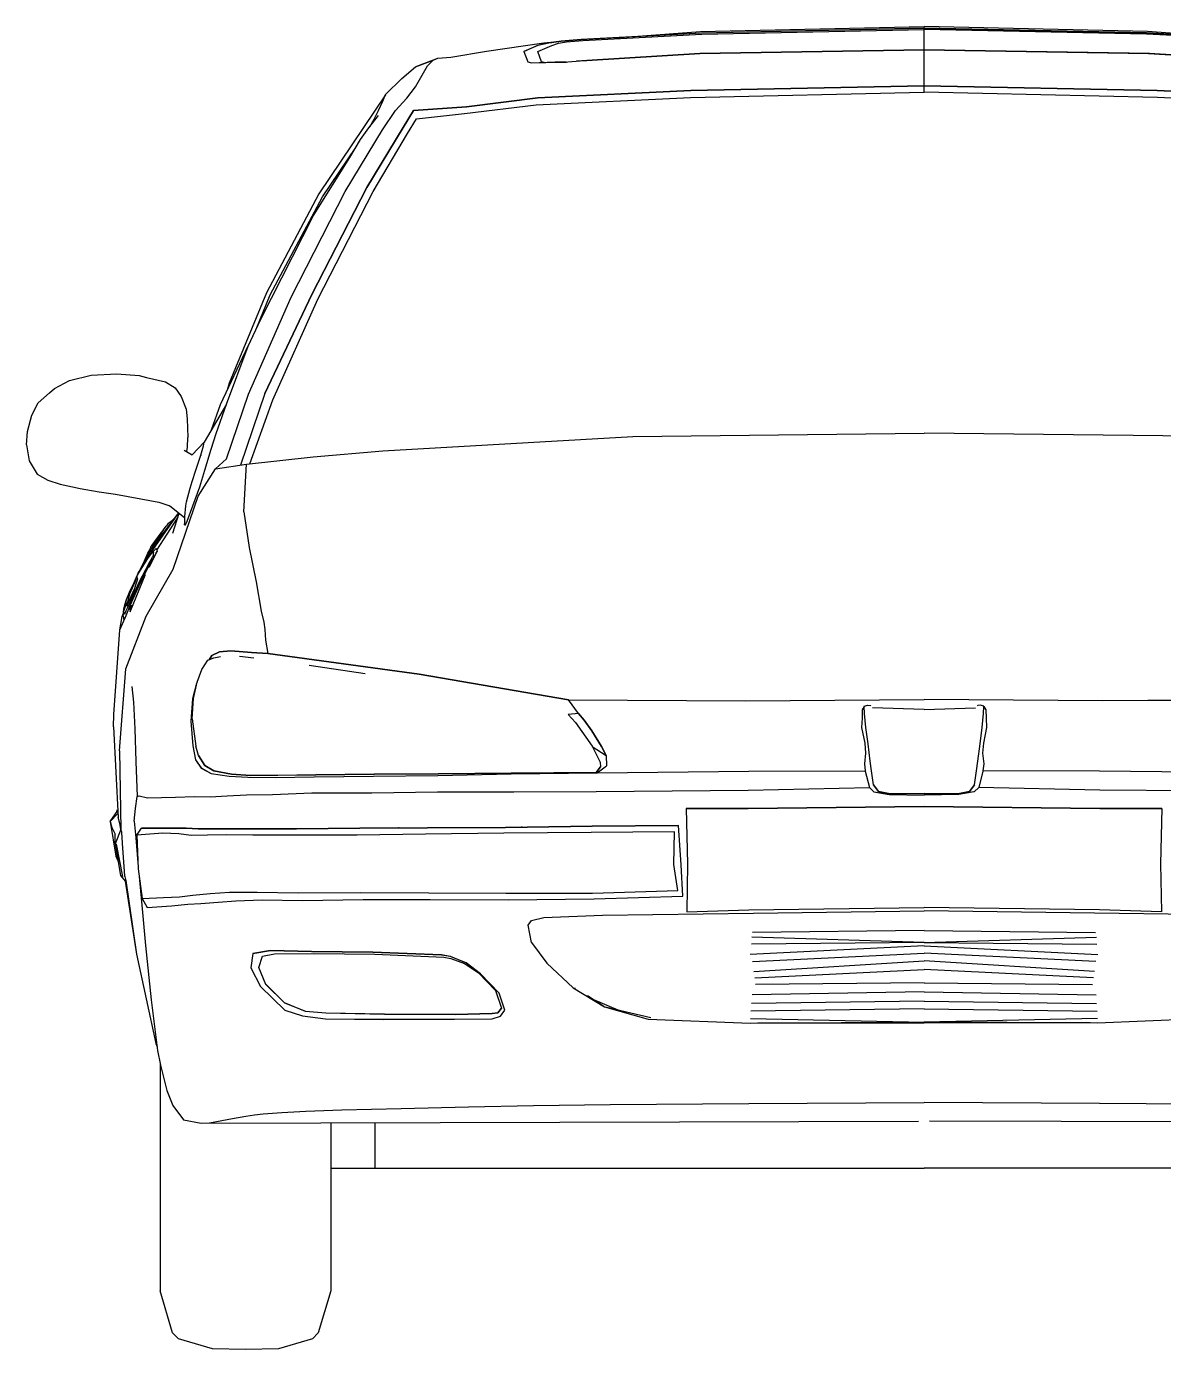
# Model space of a CAD drawing. Header units: millimetres. Extents: x 116290 to 180258, y 22146 to 121276.
# Drawn here: x 174976 to 176094, y 55841 to 57141 of the extents above; entities that cross this region are included whole.
import ezdxf

# ---------------------------------------------------------------- set-up
doc = ezdxf.new("R2010")
doc.units = ezdxf.units.MM

# ---------------------------------------------------------------- blocks, each defined once
blk = doc.blocks.new('A$C4FF608B5')
at = {"linetype": 'Continuous'}
for p, q in [((662.3, 1295.2), (882.1, 1300.1)), ((882.1, 1300.1), (882.1, 1300.1)), ((1101.8, 1295.2), (882.1, 1300.1)), ((882.1, 1300.1), (882.1, 1300.1)), ((525.4, 1285.8), (545.2, 1287.3)), ((545.2, 1287.3), (525.4, 1285.7)), ((545.2, 1287.3), (663.5, 1293.8)), ((663.5, 1293.7), (545.2, 1287.3)), ((546.9, 1286.2), (663.6, 1292.6)), ((578.9, 1289.1), (662.3, 1295.2)), ((660.4, 1293.6), (663.5, 1293.8)), ((663.5, 1293.8), (882.1, 1298.4)), ((882.1, 1298.4), (663.5, 1293.7)), ((663.6, 1292.6), (882.1, 1297.2)), ((882.1, 1298.4), (882.1, 1300.1)), ((882.1, 1298.4), (882.1, 1298.4)), ((1100.7, 1293.8), (882.1, 1298.4)), ((882.1, 1298.4), (882.1, 1298.4)), ((882.1, 1298.4), (882.1, 1297.2)), ((882.1, 1297.2), (882.1, 1298.4)), ((882.1, 1298.4), (1100.7, 1293.7)), ((882.1, 1297.2), (882.1, 1298.4)), ((882.1, 1297.2), (882.1, 1297.2)), ((1100.6, 1292.6), (882.1, 1297.2)), ((882.1, 1297.2), (882.1, 1297.2)), ((882.1, 1290.5), (882.1, 1297.2)), ((882.1, 1277.2), (882.1, 1290.5)), ((1217.3, 1286.2), (1100.6, 1292.6)), ((1103.8, 1293.6), (1100.7, 1293.8)), ((1219, 1287.3), (1100.7, 1293.8)), ((1100.7, 1293.7), (1219, 1287.3)), ((1185.3, 1289.1), (1101.8, 1295.2)), ((416.9, 1269.9), (452.2, 1275.9)), ((452.2, 1275.9), (508.4, 1284)), ((488.9, 1275.6), (502.7, 1281.6)), ((502.7, 1281.5), (488.9, 1275.6)), ((488.9, 1275.6), (492.6, 1265.3)), ((502.6, 1275.6), (516.2, 1281.4)), ((502.6, 1275.6), (502.6, 1275.6)), ((506.3, 1265.3), (502.6, 1275.6)), ((502.7, 1281.6), (513.2, 1284.1)), ((513.2, 1284.1), (502.7, 1281.5)), ((508.4, 1284), (525.4, 1285.8)), ((513.2, 1284.1), (525.4, 1285.8)), ((525.4, 1285.7), (513.2, 1284.1)), ((516.1, 1284.5), (516.4, 1284.5)), ((516.2, 1281.4), (522.7, 1283.6)), ((522.7, 1283.6), (530.7, 1285)), ((530.7, 1285), (546.9, 1286.2)), ((660.6, 1273.4), (882.1, 1277.1)), ((661.6, 1273.6), (882.1, 1277.2)), ((882.1, 1277.2), (661.6, 1273.6)), ((882.1, 1277.2), (882.1, 1277.2)), ((1102.6, 1273.6), (882.1, 1277.2)), ((882.1, 1277.1), (882.1, 1277.2)), ((882.1, 1277.2), (1102.6, 1273.6)), ((882.1, 1277.1), (882.1, 1277.2)), ((1103.6, 1273.4), (882.1, 1277.1)), ((882.1, 1277.1), (882.1, 1277.1)), ((882.1, 1270.9), (882.1, 1277.1)), ((382.4, 1260.3), (399.7, 1266.9)), ((383.5, 1261.1), (404.3, 1268.9)), ((387.5, 1250.1), (394.1, 1261.4)), ((394.1, 1261.4), (399.7, 1266.9)), ((399.7, 1266.9), (404.3, 1268.9)), ((404.3, 1268.9), (416.9, 1269.9)), ((492.6, 1265.3), (496.4, 1264.3)), ((496.4, 1264.3), (510.4, 1264.6)), ((519.6, 1264.9), (503.8, 1264.4)), ((506.3, 1265.3), (509, 1264.6)), ((508.9, 1264.6), (506.3, 1265.3)), ((510.4, 1264.6), (527.7, 1264.9)), ((517.7, 1264.9), (519.6, 1264.9)), ((519.6, 1264.9), (530.8, 1265.2)), ((530.4, 1265.2), (519.6, 1264.9)), ((527.7, 1264.9), (548.3, 1266.6)), ((550.7, 1266.8), (540.4, 1266)), ((547.7, 1266.6), (550.7, 1266.8)), ((548.3, 1266.6), (660.6, 1273.4)), ((550.7, 1266.8), (661.6, 1273.6)), ((661.6, 1273.6), (550.7, 1266.8)), ((882.1, 1260.6), (882.1, 1270.9)), ((1213.5, 1266.8), (1102.6, 1273.6)), ((1102.6, 1273.6), (1213.5, 1266.8)), ((1215.9, 1266.6), (1103.6, 1273.4)), ((352.7, 1233.2), (368.9, 1249)), ((367.1, 1247.4), (368.9, 1249)), ((368.9, 1249), (382.4, 1260.3)), ((382.2, 1240.7), (387.5, 1250.1)), ((382.4, 1260.3), (383.5, 1261.1)), ((882.1, 1244.9), (882.1, 1260.6)), ((366.8, 1247), (367.1, 1247.4)), ((373.7, 1229.6), (382.2, 1240.7)), ((502.5, 1229.9), (653, 1237.3)), ((653, 1237.3), (502.5, 1229.9)), ((652.6, 1230.3), (882.1, 1235.5)), ((653, 1237.3), (882.1, 1241.8)), ((882.1, 1241.7), (653, 1237.3)), ((882.1, 1241.8), (882.1, 1244.9)), ((1111.2, 1237.3), (882.1, 1241.8)), ((882.1, 1241.8), (882.1, 1241.7)), ((882.1, 1241.7), (1111.2, 1237.3)), ((882.1, 1235.5), (882.1, 1241.7)), ((1111.6, 1230.3), (882.1, 1235.5)), ((882.1, 1235.5), (882.1, 1235.5)), ((1261.6, 1229.9), (1111.2, 1237.3)), ((1111.2, 1237.3), (1261.6, 1229.9)), ((352.7, 1233.1), (287.2, 1135.7)), ((345.9, 1217.4), (350.2, 1226.6)), ((350.2, 1226.6), (352.7, 1233.2)), ((362.6, 1217.4), (373.7, 1229.6)), ((430.4, 1214.5), (500.9, 1223)), ((432.5, 1221.3), (502.5, 1229.9)), ((502.5, 1229.9), (432.5, 1221.3)), ((500.9, 1223), (652.6, 1230.3)), ((1263.3, 1223), (1111.6, 1230.3)), ((336.5, 1200.5), (345.8, 1212.7)), ((341.7, 1208.9), (345.9, 1217.4)), ((350, 1198.4), (362.6, 1217.4)), ((370.1, 1200.8), (380.3, 1217.7)), ((380.3, 1217.6), (370.1, 1200.8)), ((374.4, 1195.1), (383.3, 1209.3)), ((380.3, 1217.7), (432.5, 1221.3)), ((432.5, 1221.3), (380.3, 1217.6)), ((383.3, 1209.3), (430.4, 1214.5)), ((392.7, 1218.5), (392.7, 1218.5)), ((392.7, 1218.5), (392.7, 1218.5)), ((401.6, 1219.1), (401.6, 1219.1)), ((313.2, 1138), (350, 1198.4)), ((328.4, 1189), (336.5, 1200.5)), ((334.4, 1141.8), (370.1, 1200.8)), ((370.1, 1200.8), (334.4, 1141.8)), ((337.3, 1201.6), (341.7, 1208.9)), ((350, 1198.4), (350, 1198.4)), ((317.7, 1171.3), (328.4, 1189)), ((340.8, 1137.9), (374.4, 1195.1)), ((282, 1114.4), (317.7, 1171.3)), ((290.8, 1132.8), (323.7, 1181.3)), ((287.2, 1135.7), (235.9, 1038.5)), ((239.5, 1036.3), (290.8, 1132.8)), ((260, 1034.1), (313.2, 1138)), ((280.3, 1036.6), (334.4, 1141.8)), ((334.4, 1141.8), (280.3, 1036.6)), ((286.2, 1032), (340.8, 1137.9)), ((230.2, 1012.6), (282, 1114.4)), ((235.9, 1038.5), (199.2, 949.5)), ((218.1, 938.8), (260, 1034.1)), ((225.6, 1002.8), (239.5, 1036.3)), ((234.3, 939.5), (280.3, 1036.6)), ((280.3, 1036.6), (234.3, 939.4)), ((242.1, 933.3), (286.2, 1032)), ((217.8, 986.1), (230.2, 1012.6)), ((217.7, 986), (190.3, 928.3)), ((196.5, 928.9), (217.8, 986.1)), ((27.6, 944.5), (42.3, 952.2)), ((42.3, 952.2), (63.5, 957.4)), ((63.5, 957.4), (88.7, 958.8)), ((88.7, 958.8), (110.6, 957.2)), ((110.6, 957.2), (118.1, 955.2)), ((118.1, 955.2), (136.7, 950.9)), ((136.7, 950.9), (146.2, 944.9)), ((199.2, 949.5), (197.2, 942.9)), ((11.6, 930.3), (22.5, 940.2)), ((22.5, 940.2), (27.6, 944.5)), ((146.2, 944.9), (151.9, 936.4)), ((151.9, 936.4), (157.1, 924.2)), ((196.5, 875.1), (218.1, 938.8)), ((234.3, 939.4), (210.2, 869)), ((234.2, 939.4), (234.3, 939.5)), ((5.3, 918.1), (11.6, 930.3)), ((157.1, 924.2), (157.9, 914.6)), ((196.5, 928.9), (174.5, 891.5)), ((190.3, 928.3), (181.4, 903.3)), ((186.5, 900.2), (196.5, 928.9)), ((219.5, 870.3), (242.1, 933.3)), ((1.1, 902.1), (5.3, 918.1)), ((157.9, 914.6), (158.7, 896.3)), ((0, 889), (1.1, 902.1)), ((181.4, 884.6), (186.5, 900.2)), ((350.3, 883), (596, 897.2)), ((596, 897.2), (882.1, 900.4)), ((1168.2, 897.2), (882.1, 900.4)), ((0, 889), (2.8, 873.3)), ((157.5, 882.5), (158.3, 886.6)), ((158.3, 886.6), (158.7, 896.3)), ((162.8, 879.3), (174.5, 891.6)), ((171.5, 878.8), (173.9, 888.2)), ((173.9, 888.2), (174.5, 891.6)), ((173.9, 888.2), (173.9, 888.2)), ((174.5, 891.5), (174.5, 891.6)), ((175.4, 864), (181.4, 884.6)), ((2.8, 873.3), (10.6, 860.1)), ((155.1, 883.9), (162.8, 879.3)), ((166.4, 864.2), (171.5, 878.8)), ((171.5, 878.8), (171.5, 878.7)), ((185.8, 865.3), (196.5, 875.1)), ((216.3, 870), (281.6, 877.3)), ((281.6, 877.3), (350.3, 883)), ((10.6, 860.1), (21.1, 854.3)), ((162.8, 853.1), (166.4, 864.2)), ((166.5, 864.2), (166.4, 864.2)), ((168.6, 838.6), (185.8, 865.3)), ((170.4, 847.7), (175.4, 864)), ((185.8, 865.3), (216.3, 870)), ((210.2, 869), (210.2, 869)), ((213.6, 823.1), (216.3, 870)), ((21.1, 854.3), (33.2, 850.3)), ((33.2, 850.3), (52.9, 846)), ((52.9, 846), (71.6, 842.8)), ((157.2, 833.1), (160.8, 846.4)), ((160.8, 846.4), (162.8, 853.1)), ((160.8, 846.4), (160.8, 846.4)), ((162.8, 853.1), (162.8, 853.1)), ((163.5, 829.2), (170.4, 847.7)), ((71.6, 842.8), (87.5, 840.5)), ((87.5, 840.5), (112.5, 836)), ((112.5, 836), (130.2, 832.8)), ((130.2, 832.8), (141, 829.1)), ((144.3, 767), (168.6, 838.6)), ((156.6, 829.2), (157.2, 833.1)), ((157.3, 833.1), (157.2, 833.1)), ((168.6, 838.6), (168.6, 838.6)), ((122.1, 783), (149.8, 822.1)), ((130.2, 796.3), (149.7, 822.2)), ((140.6, 829.5), (155.7, 817.4)), ((143.8, 802.3), (150, 821.9)), ((155.7, 818.6), (156.6, 829.2)), ((156.6, 829.2), (156.6, 829.1)), ((158, 813.9), (163.5, 829.2)), ((213.6, 823.1), (218.7, 788.1)), ((122.3, 788.3), (137.3, 809)), ((128.2, 785.5), (148.5, 817.1)), ((133.8, 803.8), (137.3, 809)), ((137.3, 809), (138.7, 810.3)), ((137.9, 809.5), (139.7, 811.9)), ((138.7, 810.3), (139.7, 811.9)), ((139.2, 808.2), (141.1, 810.8)), ((139.7, 811.9), (141.2, 813.3)), ((141.1, 810.8), (142.8, 813.5)), ((141.1, 810.8), (142.8, 813.5)), ((141.2, 813.3), (145.1, 816.1)), ((142.2, 814), (145.4, 816.5)), ((142.8, 813.5), (143.8, 814.7)), ((142.8, 813.5), (143.8, 814.7)), ((143.8, 814.7), (143.1, 813.4)), ((143.8, 814.7), (144.9, 815.8)), ((143.8, 814.7), (144.8, 815.7)), ((143.9, 815.3), (145.7, 816.9)), ((155.2, 817.8), (155.3, 814.5)), ((155.3, 814.5), (155.5, 812.9)), ((155.4, 810.4), (155.5, 812.9)), ((155.4, 810.4), (156.4, 810.5)), ((155.5, 812.9), (155.7, 818.6)), ((155.7, 818.6), (155.7, 818.6)), ((156.4, 810.5), (158, 813.9)), ((122.1, 783), (130.2, 796.3)), ((122.9, 786.6), (128.3, 795.3)), ((123.4, 790.4), (132.5, 802.4)), ((128.3, 795.3), (133.8, 803.8)), ((113.6, 769), (121.3, 783.4)), ((114.6, 772), (119.3, 782.6)), ((119.3, 782.6), (121.1, 786)), ((119.4, 777.2), (122.8, 782.1)), ((119.6, 777.5), (122.1, 783)), ((120.6, 768.7), (128.4, 784.1)), ((121.1, 786), (122.3, 788.3)), ((121.3, 783.4), (122.9, 786.6)), ((122.3, 788.3), (122.6, 789)), ((122.6, 789), (123.4, 790.4)), ((122.8, 782.1), (124.1, 783.8)), ((124.1, 783.8), (127.5, 787.1)), ((124.1, 783.8), (124.6, 784)), ((124.1, 776.1), (126.6, 780.9)), ((124.1, 776.2), (126.6, 780.9)), ((124.6, 784), (125, 783)), ((124.9, 779.8), (125, 780.9)), ((125, 780.9), (125, 783)), ((126.4, 780.4), (126.6, 780.9)), ((126.6, 780.9), (127.6, 782.8)), ((126.6, 780.9), (127.6, 782.8)), ((127.5, 787.1), (127.8, 786.7)), ((127.6, 782.8), (128.4, 784.1)), ((127.6, 782.8), (128.4, 784.1)), ((127.8, 786.7), (128.2, 785.8)), ((128.2, 785.8), (128.4, 784.1)), ((128.4, 784.1), (128.4, 784.1)), ((218.7, 788.1), (218.7, 788.1)), ((218.7, 788.1), (225.7, 754.5)), ((108.9, 760.7), (119.4, 777.2)), ((110.7, 764.6), (114.6, 772)), ((111.7, 765.1), (113.6, 769)), ((112.5, 754.4), (119.5, 768.4)), ((112.5, 754.4), (119.5, 768.4)), ((117.3, 766.5), (121.1, 774.1)), ((119.5, 768.4), (124.1, 776.2)), ((119.5, 768.4), (124.1, 776.1)), ((119.5, 768.4), (119.9, 769.1)), ((121.1, 774.1), (123.9, 778.6)), ((123.9, 778.6), (124.9, 779.8)), ((101.5, 742.7), (106.8, 754.4)), ((101.8, 724.8), (116.5, 761)), ((101.9, 734.2), (109, 756.4)), ((101.9, 734.2), (111.2, 754.8)), ((101.9, 731), (112.5, 754.4)), ((101.9, 731), (112.5, 754.4)), ((105.7, 753.6), (108.9, 760.7)), ((106.8, 754.4), (108.8, 760.4)), ((108.7, 758.2), (108.8, 760.4)), ((108.7, 758.2), (109.1, 757)), ((109, 756.4), (109.1, 757)), ((109.3, 761.4), (110.7, 764.6)), ((109.6, 762), (109.9, 762.9)), ((109.9, 762.9), (110.7, 764.6)), ((111.2, 754.8), (117.3, 766.5)), ((112.3, 754.1), (112.5, 754.4)), ((113.9, 755.5), (116, 759.6)), ((114.9, 757.4), (115, 757.4)), ((116.5, 761), (116.7, 761.7)), ((117.2, 763.7), (117.2, 763.7)), ((117.7, 720.5), (144.3, 767)), ((144.3, 767), (144.3, 767)), ((225.7, 754.5), (230.8, 725.6)), ((98.3, 737.2), (101.3, 744.3)), ((98.4, 736.7), (101.6, 744.7)), ((99.5, 734.3), (101.5, 742.7)), ((101.3, 744.3), (104.9, 751.7)), ((101.3, 744.3), (104.9, 751.6)), ((101.6, 744.7), (104.8, 751.3)), ((103, 740.4), (106.4, 748.3)), ((104.8, 751.3), (105.7, 753.6)), ((104.9, 751.7), (105.7, 753.6)), ((104.9, 751.6), (105.5, 753)), ((95.7, 725.5), (98, 732.4)), ((95.8, 727.9), (97, 732.8)), ((97, 732.8), (98.3, 737.2)), ((97.6, 734.3), (98.3, 737.2)), ((97.6, 734.3), (98.4, 736.7)), ((98, 732.4), (99.5, 734.3)), ((98, 732.4), (98.3, 731)), ((98.1, 726.1), (101.9, 734.2)), ((98.1, 721.4), (101.9, 731)), ((98.3, 737.2), (98.3, 737.2)), ((98.3, 731), (98.6, 730.6)), ((98.6, 730.6), (99, 730.9)), ((98.6, 730.6), (98.6, 730.6)), ((98.6, 730.6), (98.6, 730.6)), ((99, 730.9), (103, 740.4)), ((101, 728.7), (102, 731)), ((101.6, 727.4), (103.1, 731.2)), ((101.9, 734.2), (101.9, 734.2)), ((101.9, 731), (104.4, 731.3)), ((91.9, 707.2), (94.1, 720.2)), ((91.9, 707.2), (96.9, 718.9)), ((94.1, 720.2), (95.4, 723.6)), ((94.1, 720.2), (95.4, 723.1)), ((95.1, 720.6), (95.8, 727.9)), ((95.1, 720.6), (95.6, 724.3)), ((95.1, 720.6), (95.4, 719.1)), ((95.4, 719.1), (95.4, 719.1)), ((95.4, 719.1), (95.4, 718)), ((95.4, 718), (95.4, 718)), ((95.4, 718), (95.9, 717.3)), ((95.4, 718), (95.9, 717.3)), ((95.6, 724.3), (95.7, 725.5)), ((95.6, 724.3), (95.8, 723.5)), ((95.7, 725.5), (95.8, 727.9)), ((95.8, 723.5), (96.3, 723.1)), ((95.9, 717.3), (96.6, 718.5)), ((95.9, 717.3), (96.6, 718.5)), ((96.3, 723.1), (96.6, 722.6)), ((96.6, 722.6), (98.1, 726.1)), ((96.6, 722.6), (96.6, 722.6)), ((96.6, 722.6), (96.6, 722.6)), ((96.6, 718.5), (98.1, 721.4)), ((96.6, 718.5), (98.1, 721.3)), ((97.6, 668.8), (117.7, 720.5)), ((98.1, 721.3), (98.1, 721.4)), ((101.6, 727.4), (101.8, 724.8)), ((230.8, 725.6), (230.8, 725.6)), ((230.8, 725.6), (233.3, 714.8)), ((85.7, 623.9), (91.9, 707.2)), ((233.3, 714.8), (234.2, 707.6)), ((234.2, 707.6), (235, 697)), ((235, 697), (237.2, 684.1)), ((172.4, 668.2), (178.4, 677.5)), ((178.4, 677.5), (184.2, 679.7)), ((179.4, 677.9), (182.2, 682)), ((182.2, 681.9), (179.5, 677.9)), ((182.2, 682), (189.6, 685.6)), ((189.6, 685.6), (182.2, 681.9)), ((184.2, 679.7), (190.6, 681)), ((189.6, 685.6), (200.8, 686.6)), ((200.8, 686.6), (189.6, 685.6)), ((200.8, 686.6), (221, 684.8)), ((221, 684.8), (200.8, 686.6)), ((209.2, 681.3), (223.4, 679.7)), ((221, 684.8), (237.2, 684.1)), ((237.2, 684.1), (221, 684.8)), ((237.2, 684.1), (385.9, 663.6)), ((385.9, 663.6), (237.2, 684.1)), ((289.9, 676.8), (290, 676.9)), ((91.4, 588.3), (97.6, 668.8)), ((167.8, 655.9), (172.4, 668.2)), ((277.8, 672.5), (333, 664.4)), ((297.8, 675.7), (297.8, 675.8)), ((385.9, 663.6), (532.8, 638.5)), ((532.8, 638.5), (385.9, 663.6)), ((103.4, 651.6), (105.3, 636.3)), ((167.2, 654.4), (163.3, 639.5)), ((164.2, 639.9), (167.8, 655.9)), ((167.8, 655.9), (167.2, 654.4)), ((167.2, 654.4), (167.2, 654.4)), ((167.8, 655.9), (167.9, 656.1)), ((163.3, 639.5), (161.6, 617.6)), ((162.9, 619.8), (164.2, 639.9)), ((163.3, 639.5), (163.3, 639.5)), ((532.8, 638.5), (706.5, 637.4)), ((542.6, 625.1), (532.8, 638.5)), ((532.8, 638.5), (706.5, 637.3)), ((706.5, 637.4), (882.1, 638.8)), ((706.5, 637.3), (882.1, 638.7)), ((1057.7, 637.4), (882.1, 638.8)), ((1057.7, 637.3), (882.1, 638.7)), ((1231.4, 638.5), (1057.7, 637.4)), ((1231.4, 638.5), (1057.7, 637.3)), ((105.3, 636.3), (106.6, 609.8)), ((542.6, 625.1), (532.2, 624)), ((542.6, 625.1), (548, 618.6)), ((542.6, 625.1), (542.6, 625.1)), ((548, 618.6), (542.6, 625.1)), ((821.4, 628.6), (821.2, 620.4)), ((823.1, 632), (821.4, 628.6)), ((821.4, 628.6), (821.4, 628.6)), ((823.1, 632.1), (827, 633.3)), ((823.1, 632.1), (823.1, 632)), ((823.7, 624.9), (823.1, 632)), ((824.9, 611.2), (823.7, 624.9)), ((823.7, 624.9), (823.7, 624.9)), ((827, 633.3), (829.4, 633)), ((829.4, 633), (829.9, 632.5)), ((882.1, 629.1), (831.5, 630.5)), ((882.1, 629.1), (932.6, 630.5)), ((934.8, 633), (934.3, 632.5)), ((937.2, 633.3), (934.8, 633)), ((941, 632.1), (937.2, 633.3)), ((939.3, 611.2), (940.5, 624.9)), ((940.5, 624.9), (941, 632)), ((940.5, 624.9), (940.5, 624.9)), ((941, 632.1), (941, 632)), ((941, 632), (942.8, 628.6)), ((942.8, 628.6), (942.8, 628.6)), ((942.8, 628.6), (943, 620.4)), ((85.4, 611.9), (85.7, 623.9)), ((85.4, 611.9), (90, 522.7)), ((161.6, 617.6), (161.6, 617.6)), ((161.6, 617.6), (163.5, 593.4)), ((162.9, 619.8), (166.6, 593)), ((532.2, 624), (539.5, 616.1)), ((539.5, 616.1), (556, 592.8)), ((548, 618.6), (555.6, 608)), ((555.6, 608), (548, 618.6)), ((821.2, 620.4), (820.7, 611.3)), ((820.7, 611.3), (820.7, 611.2)), ((820.7, 611.2), (823.8, 596)), ((821.2, 620.4), (821.2, 620.4)), ((824.9, 611.3), (824.9, 611.2)), ((827.1, 595.1), (824.9, 611.2)), ((937.1, 595.1), (939.3, 611.2)), ((939.3, 611.3), (939.2, 611.2)), ((943.5, 611.2), (940.4, 596)), ((943, 620.4), (943, 620.4)), ((943, 620.4), (943.5, 611.3)), ((943.5, 611.3), (943.5, 611.2)), ((106.6, 609.8), (107.5, 578)), ((555.6, 608), (565, 592.6)), ((565, 592.5), (555.6, 608)), ((91.4, 588.3), (92.7, 511.1)), ((163.5, 593.4), (163.5, 593.4)), ((163.5, 593.4), (166.2, 579.4)), ((166.6, 592.8), (166.6, 593)), ((166.6, 592.9), (166.6, 592.8)), ((169, 583.6), (166.6, 592.8)), ((556, 592.8), (563.9, 577.3)), ((556, 592.7), (569.6, 583.6)), ((565, 592.6), (569.6, 583.6)), ((569.6, 583.6), (565, 592.5)), ((824.7, 586.2), (823.5, 575.7)), ((823.8, 596), (823.8, 596)), ((823.8, 596), (824.7, 586.2)), ((824.7, 586.2), (824.7, 586.2)), ((829.3, 578.2), (827.1, 595.1)), ((827.1, 595.1), (827.1, 595.1)), ((934.9, 578.2), (937.1, 595.1)), ((937.1, 595.1), (937.1, 595.1)), ((940.4, 596), (939.5, 586.2)), ((939.5, 586.2), (939.5, 586.2)), ((939.5, 586.2), (940.7, 575.7)), ((940.4, 596), (940.4, 596)), ((107.5, 578), (108.8, 543.3)), ((166.2, 579.4), (171.8, 571.5)), ((166.2, 579.4), (171.8, 571.4)), ((169, 583.7), (175.3, 573.8)), ((175.3, 573.8), (169, 583.6)), ((184, 568.7), (175.3, 573.8)), ((175.3, 573.8), (184, 568.7)), ((560, 566.9), (564.1, 572.6)), ((564.1, 572.5), (560, 566.9)), ((560.7, 566.7), (570.1, 573.7)), ((560.8, 566.7), (570.1, 573.7)), ((563.9, 577.3), (564.1, 572.6)), ((564.1, 572.6), (564.1, 572.5)), ((569.6, 583.6), (570.1, 573.7)), ((570.1, 573.7), (570.1, 573.7)), ((823.5, 575.7), (824.2, 568.6)), ((830.6, 568.6), (829.3, 578.2)), ((829.3, 578.2), (829.3, 578.2)), ((933.6, 568.6), (934.9, 578.2)), ((934.9, 578.2), (934.9, 578.2)), ((940.7, 575.7), (940, 568.6)), ((171.8, 571.5), (181.6, 566)), ((171.8, 571.4), (181.6, 566)), ((181.6, 566), (199.2, 563.5)), ((181.6, 566), (199.2, 563.5)), ((201.5, 565.5), (184, 568.7)), ((184, 568.7), (201.5, 565.5)), ((199.2, 563.5), (217.6, 562.4)), ((199.2, 563.5), (217.6, 562.4)), ((220.2, 564.1), (201.5, 565.5)), ((201.5, 565.5), (220.2, 564.2)), ((217.6, 562.4), (244.6, 562)), ((217.6, 562.4), (244.6, 562)), ((220.2, 564.2), (247.1, 564.3)), ((247.1, 564.2), (220.2, 564.1)), ((244.6, 562), (282.9, 562.7)), ((244.6, 562), (282.9, 562.7)), ((284.5, 564.9), (247.1, 564.2)), ((247.1, 564.3), (284.5, 564.9)), ((282.9, 562.7), (341.2, 563.5)), ((282.9, 562.7), (341.2, 563.5)), ((341.8, 565.4), (284.5, 564.9)), ((284.5, 564.9), (341.8, 565.4)), ((341.2, 563.5), (404.4, 564.2)), ((341.2, 563.5), (404.4, 564.2)), ((404.5, 565.7), (341.8, 565.4)), ((341.8, 565.4), (404.5, 565.7)), ((342.7, 565.4), (342.7, 565.4)), ((342.7, 565.4), (342.7, 565.4)), ((404.4, 564.2), (476.2, 565.6)), ((404.4, 564.2), (476.2, 565.6)), ((476.3, 566.4), (404.5, 565.7)), ((404.5, 565.7), (476.3, 566.4)), ((476.2, 565.6), (560.7, 566.7)), ((476.2, 565.6), (560.7, 566.7)), ((560, 566.9), (476.3, 566.4)), ((476.3, 566.4), (560, 566.9)), ((560.7, 566.7), (709.8, 568.3)), ((709.8, 568.3), (824.2, 568.6)), ((824.2, 568.6), (824.2, 568.5)), ((824.2, 568.5), (828.4, 552.3)), ((832.5, 554.8), (830.6, 568.6)), ((931.7, 554.8), (933.6, 568.6)), ((940, 568.5), (935.8, 552.3)), ((940, 568.6), (940, 568.5)), ((1054.4, 568.3), (940, 568.6)), ((1203.5, 566.7), (1054.4, 568.3)), ((241.7, 545.5), (280.4, 546.9)), ((280.4, 546.9), (339.5, 547.2)), ((339.5, 547.2), (403.8, 547.9)), ((403.8, 547.9), (479.1, 548)), ((403.8, 547.9), (403.8, 547.9)), ((479.1, 548), (559.9, 548.4)), ((559.9, 548.4), (709.4, 549.8)), ((709.4, 549.8), (828.4, 552.3)), ((828.4, 552.3), (832.9, 548)), ((832.5, 554.9), (837.3, 548.3)), ((837.3, 548.3), (832.5, 554.8)), ((832.9, 548), (847.9, 545.5)), ((833.1, 547.9), (847.9, 545.5)), ((848.8, 546.2), (837.3, 548.3)), ((837.3, 548.3), (848.8, 546.2)), ((882.1, 546.4), (848.8, 546.2)), ((848.8, 546.2), (882.1, 546.4)), ((882.1, 546.4), (915.4, 546.2)), ((915.4, 546.2), (882.1, 546.4)), ((915.4, 546.2), (926.9, 548.3)), ((926.9, 548.3), (915.4, 546.2)), ((931.3, 548), (916.3, 545.5)), ((931.1, 547.9), (916.3, 545.5)), ((931.7, 554.9), (926.9, 548.3)), ((926.9, 548.3), (931.7, 554.8)), ((935.8, 552.3), (931.3, 548)), ((1054.8, 549.8), (935.8, 552.3)), ((1204.3, 548.4), (1054.8, 549.8)), ((107, 531.7), (108.8, 543.3)), ((108.8, 543.3), (110.8, 544.2)), ((110.8, 544.2), (118.8, 542.3)), ((118.8, 542.3), (146.4, 542.7)), ((118.8, 542.3), (118.8, 542.3)), ((146.4, 542.7), (165.2, 543.4)), ((165.2, 543.4), (180.4, 543.2)), ((180.4, 543.2), (197.1, 544.2)), ((197.1, 544.2), (216.4, 545)), ((216.4, 545), (241.7, 545.5)), ((709.2, 531.8), (882.1, 533.6)), ((882.1, 533.5), (709.2, 531.7)), ((847.9, 545.5), (882.1, 544.9)), ((916.3, 545.5), (882.1, 544.9)), ((1055, 531.8), (882.1, 533.6)), ((882.1, 533.5), (1055, 531.7)), ((82.2, 519), (89.7, 529.8)), ((89.8, 526.8), (82.2, 519)), ((88.5, 528.2), (88.8, 528.8)), ((88.8, 528.8), (89.6, 530.8)), ((88.8, 528.8), (89.6, 530.2)), ((91.8, 516.8), (90, 522.7)), ((90, 522.7), (90, 522.7)), ((105.9, 519.1), (107, 531.7)), ((648.3, 531.8), (648.3, 531.7)), ((648.3, 531.8), (709.2, 531.8)), ((709.2, 531.7), (648.3, 531.7)), ((648.3, 531.7), (649.6, 477.4)), ((768.7, 532.4), (768.6, 532.4)), ((1115.9, 531.8), (1055, 531.8)), ((1055, 531.7), (1115.9, 531.7)), ((1115.9, 531.7), (1114.6, 477.4)), ((1115.9, 531.8), (1115.9, 531.7)), ((82.2, 519), (87.8, 484.7)), ((82.2, 519), (83.9, 513.1)), ((83.9, 513.1), (87.1, 506.5)), ((92.7, 511), (87.3, 496.8)), ((91.8, 516.9), (91.8, 516.8)), ((92.7, 511), (91.8, 516.8)), ((92.7, 511.1), (92.7, 511)), ((93.8, 508.3), (92.7, 511)), ((93.8, 508.4), (93.8, 508.3)), ((94.5, 497.6), (93.8, 508.3)), ((105.9, 519.1), (107.4, 502.8)), ((108.5, 505.6), (112.9, 512.4)), ((133.9, 507.4), (108.5, 505.6)), ((112.9, 512.4), (112.9, 512.4)), ((112.9, 512.4), (140.5, 512.2)), ((140.5, 512.2), (112.9, 512.4)), ((149.8, 506.8), (133.9, 507.4)), ((140.5, 512.2), (156.8, 512.3)), ((156.8, 512.3), (140.5, 512.2)), ((156.8, 512.3), (168.7, 511.6)), ((168.7, 511.6), (156.8, 512.3)), ((168.7, 511.6), (184.2, 511.8)), ((184.2, 511.8), (168.7, 511.6)), ((184.2, 511.8), (202, 511.8)), ((202, 511.8), (184.2, 511.8)), ((202, 511.8), (226, 511.7)), ((226, 511.7), (202, 511.8)), ((226, 511.7), (265.3, 511.8)), ((265.3, 511.8), (226, 511.7)), ((265.3, 511.8), (327.6, 512.5)), ((327.6, 512.4), (265.3, 511.8)), ((327.6, 512.5), (394.1, 512.8)), ((394.1, 512.8), (327.6, 512.4)), ((342.7, 512.5), (342.7, 512.5)), ((366.2, 512.7), (365.7, 512.6)), ((469, 507.3), (392.2, 506.3)), ((394.1, 512.8), (470.7, 512.9)), ((470.7, 512.9), (394.1, 512.8)), ((555, 508.2), (469, 507.3)), ((470.7, 512.9), (556.1, 514.2)), ((556.1, 514.2), (470.7, 512.9)), ((487.3, 513.2), (486.3, 513.2)), ((637, 508.8), (555, 508.2)), ((556.1, 514.2), (640.7, 515.1)), ((640.7, 515.1), (556.1, 514.2)), ((636.2, 476.5), (637, 508.8)), ((640.7, 515.1), (640.7, 515.1)), ((643.3, 476.2), (640.7, 515.1)), ((87.3, 496.8), (87.1, 506.5)), ((87.3, 496.8), (88.1, 496.6)), ((87.3, 496.8), (92.5, 465.7)), ((88.1, 496.6), (94.3, 464.8)), ((94.5, 497.7), (94.5, 497.6)), ((96.8, 465.1), (94.5, 497.6)), ((107.4, 502.8), (109.5, 478.3)), ((108.5, 505.6), (109.7, 472.3)), ((161.9, 505.2), (149.8, 506.8)), ((177.9, 505.5), (161.9, 505.2)), ((197, 505.7), (177.9, 505.5)), ((222.6, 505.5), (197, 505.7)), ((262.5, 505.6), (222.6, 505.5)), ((325.1, 505.5), (262.5, 505.6)), ((392.2, 506.3), (325.1, 505.5)), ((87.8, 484.7), (90.3, 478.8)), ((109.7, 472.3), (113.6, 443.2)), ((640.1, 451), (636.2, 476.5)), ((643.3, 476.3), (643.3, 476.2)), ((645.2, 445.6), (643.3, 476.2)), ((649.6, 477.4), (648.9, 430.1)), ((649.6, 477.4), (649.6, 477.4)), ((1114.6, 477.4), (1114.6, 477.4)), ((1114.6, 477.4), (1115.3, 430.1)), ((94.3, 464.8), (92.5, 465.7)), ((92.5, 465.7), (97.1, 460.3)), ((92.5, 465.7), (92.5, 465.7)), ((96.8, 465.1), (96.8, 465.1)), ((96.8, 465), (96.8, 465.1)), ((96.8, 465), (97.8, 460.8)), ((97.1, 460.3), (108.3, 388.5)), ((97.1, 460.3), (97.9, 460.1)), ((97.8, 460.8), (108.3, 388.5)), ((110.7, 464.9), (113.2, 440.2)), ((113.6, 443.2), (134.6, 444.1)), ((113.6, 443.2), (118.5, 434.5)), ((134.6, 444.1), (150.3, 445)), ((150.3, 445), (163.5, 446.4)), ((163.5, 446.4), (180.4, 448)), ((180.4, 448), (199.6, 449.4)), ((199.6, 449.4), (226.7, 449.6)), ((226.7, 449.6), (267, 448.7)), ((267, 448.7), (327.9, 449)), ((271.2, 441.2), (331, 442.2)), ((327.9, 449), (395.5, 448.7)), ((331, 442.2), (396.7, 442.1)), ((395.5, 448.7), (471, 448.4)), ((396.7, 442.1), (473.4, 441.8)), ((471, 448.4), (556.4, 448.6)), ((473.4, 441.8), (557.9, 442.9)), ((556.4, 448.6), (640.1, 451)), ((557.9, 442.9), (645.2, 445.6)), ((113.2, 440.2), (117, 396.9)), ((118.5, 434.5), (142.6, 436.1)), ((142.6, 436.1), (158.5, 437.6)), ((158.5, 437.6), (171.4, 438.3)), ((171.4, 438.3), (188.4, 439.6)), ((188.4, 439.6), (205.9, 441)), ((205.9, 441), (231.7, 441.8)), ((231.7, 441.8), (271.2, 441.2)), ((648.9, 430.2), (709.8, 432)), ((648.9, 430.1), (709.8, 432)), ((709.8, 432), (882.1, 434.4)), ((709.8, 432), (882.1, 434.4)), ((714.6, 428.9), (882.1, 431.2)), ((714.6, 428.9), (882.1, 431.2)), ((793.4, 430), (793.4, 430)), ((1054.4, 432), (882.1, 434.4)), ((1054.4, 432), (882.1, 434.4)), ((1049.5, 428.9), (882.1, 431.2)), ((1049.5, 428.9), (882.1, 431.2)), ((970.8, 430), (970.8, 430)), ((1115.3, 430.2), (1054.4, 432)), ((1115.3, 430.1), (1054.4, 432)), ((492.9, 417), (496.4, 421.7)), ((492.9, 417), (496.4, 421.7)), ((492.9, 417), (492.9, 417)), ((496.2, 399.9), (492.9, 417)), ((496.4, 421.7), (508.6, 424.6)), ((496.4, 421.7), (508.6, 424.6)), ((508.6, 424.6), (566, 426.9)), ((508.6, 424.6), (566, 426.9)), ((566, 426.9), (714.6, 428.9)), ((566, 426.9), (714.6, 428.9)), ((1198.2, 426.9), (1049.5, 428.9)), ((1198.2, 426.9), (1049.5, 428.9)), ((882.1, 400.1), (712.7, 405.3)), ((882.1, 411.9), (713.6, 409.8)), ((882.1, 411.9), (1050.6, 409.8)), ((882.1, 400.1), (1051.5, 405.3)), ((117, 396.9), (122.7, 343.5)), ((222.3, 389.2), (239.8, 392.1)), ((239.8, 392.1), (222.3, 389.1)), ((239.8, 392.1), (280, 391.3)), ((280, 391.3), (239.8, 392.1)), ((280, 391.3), (340.4, 390.5)), ((340.4, 390.5), (280, 391.3)), ((340.4, 390.5), (407.9, 387.8)), ((407.9, 387.8), (340.4, 390.5)), ((342.7, 390.4), (342.7, 390.4)), ((496.2, 399.9), (511.3, 379.7)), ((882.1, 396.6), (711.2, 388.3)), ((882.1, 400.1), (712.4, 398.5)), ((882.1, 400.1), (1051.8, 398.5)), ((882.1, 396.6), (1053, 388.3)), ((108.3, 388.5), (108.3, 388.4)), ((108.3, 388.4), (127.3, 300.9)), ((222.3, 389.1), (220.5, 375.2)), ((222.3, 389.1), (222.3, 389.2)), ((228.2, 375.4), (231.9, 386.6)), ((231.8, 386.6), (231.8, 386.6)), ((231.9, 386.6), (243.7, 389)), ((243.7, 389), (282.6, 389.1)), ((282.6, 389.1), (342.5, 388.5)), ((342.5, 388.5), (410.2, 385.6)), ((407.9, 387.8), (416.3, 386.4)), ((416.3, 386.3), (407.9, 387.8)), ((410.2, 385.6), (417.2, 384.3)), ((416.3, 386.4), (432.2, 379.9)), ((432.2, 379.9), (416.3, 386.3)), ((417.2, 384.3), (430.6, 379.5)), ((430.6, 379.5), (444.1, 370.2)), ((432.2, 379.9), (446.2, 369.3)), ((446.2, 369.2), (432.2, 379.9)), ((511.3, 379.7), (537.2, 355.3)), ((713.4, 381.2), (882.1, 389.5)), ((714.7, 371.5), (882.1, 382.1)), ((1050.8, 381.2), (882.1, 389.5)), ((1049.5, 371.5), (882.1, 382.1)), ((220.5, 375.2), (230, 356.8)), ((220.5, 375.2), (230, 356.8)), ((235.2, 358.8), (228.2, 375.4)), ((228.2, 375.4), (228.2, 375.4)), ((444.1, 370.2), (461.1, 352.7)), ((446.2, 369.3), (464.4, 350.3)), ((464.4, 350.3), (446.2, 369.2)), ((715.7, 365.3), (882.1, 373.4)), ((1048.5, 365.3), (882.1, 373.4)), ((230, 356.8), (253.8, 333.5)), ((230, 356.8), (253.8, 333.5)), ((235.2, 358.9), (253.7, 340.7)), ((253.7, 340.7), (235.2, 358.8)), ((461.1, 352.7), (466.9, 335.5)), ((462.3, 352.5), (462.3, 352.5)), ((537.2, 355.3), (568, 336.7)), ((539.3, 355.2), (539.1, 355.4)), ((539.1, 355.4), (539.1, 355.4)), ((882.1, 351.4), (713.1, 348.6)), ((882.1, 360.3), (716.6, 358.7)), ((882.1, 360.3), (1047.6, 358.7)), ((882.1, 351.4), (1051.1, 348.6)), ((122.7, 343.5), (128.7, 293.8)), ((274.2, 332.3), (253.7, 340.7)), ((253.7, 340.7), (274.2, 332.4)), ((464.4, 350.3), (464.4, 350.3)), ((470.2, 333.5), (464.4, 350.3)), ((567.5, 337), (551.3, 347.5)), ((554.9, 345.1), (583.5, 333)), ((882.1, 342.2), (712.6, 340)), ((882.1, 342.2), (1051.6, 340)), ((253.8, 333.5), (271.2, 327.9)), ((253.8, 333.5), (271.2, 327.8)), ((271.2, 327.9), (294, 324.9)), ((271.2, 327.8), (294, 324.9)), ((274.2, 332.4), (294.3, 330.8)), ((294.3, 330.7), (274.2, 332.3)), ((294.3, 330.8), (351.9, 329.6)), ((351.9, 329.6), (294.3, 330.7)), ((342.7, 329.8), (342.7, 329.8)), ((421.5, 329.1), (351.9, 329.6)), ((351.9, 329.6), (421.5, 329.1)), ((457.7, 330.1), (421.5, 329.1)), ((421.5, 329.1), (457.7, 330.1)), ((463.3, 330.9), (457.7, 330.1)), ((457.7, 330.1), (463.3, 330.9)), ((457.7, 325), (465.9, 327.6)), ((457.7, 325), (465.9, 327.6)), ((463.3, 330.9), (466.9, 335.6)), ((466.9, 335.5), (463.3, 330.9)), ((465.9, 327.6), (470.2, 333.5)), ((465.9, 327.6), (470.2, 333.5)), ((568, 336.7), (611.1, 324.8)), ((613.7, 325.9), (568.7, 336.5)), ((613.7, 325.9), (613.7, 325.9)), ((711.6, 325.4), (882.1, 321.6)), ((882.1, 334.8), (712, 332.5)), ((882.1, 334.8), (1052.2, 332.5)), ((1052.6, 325.4), (882.1, 321.6)), ((294, 324.9), (350.8, 324.5)), ((294, 324.9), (350.8, 324.4)), ((350.8, 324.5), (420.7, 324.8)), ((350.8, 324.4), (420.7, 324.8)), ((420.7, 324.8), (457.7, 325)), ((420.7, 324.8), (457.7, 325)), ((611.1, 324.8), (711.5, 320.8)), ((711.5, 320.8), (882.1, 321.1)), ((718.7, 320.9), (882.1, 321.6)), ((1045.5, 320.9), (882.1, 321.6)), ((1052.7, 320.8), (882.1, 321.1)), ((1153.1, 324.8), (1052.7, 320.8)), ((127.3, 300.9), (128.3, 297.6)), ((128.7, 293.8), (131.6, 279.4)), ((131.3, 281.2), (131.3, 247.2)), ((131.6, 279.4), (137.9, 254.7)), ((131.3, 247.2), (131.3, 208.6)), ((137.9, 254.7), (144, 239.9)), ((144, 239.9), (154.4, 225.7)), ((251.1, 233.1), (274.7, 234.3)), ((274.7, 234.3), (310, 235.5)), ((310, 235.5), (368.1, 236.9)), ((368.1, 236.9), (434.3, 238.4)), ((368.1, 236.9), (368.1, 236.9)), ((434.3, 238.4), (498.3, 239.7)), ((434.3, 238.4), (434.3, 238.4)), ((498.3, 239.7), (573.6, 240.7)), ((498.3, 239.7), (498.3, 239.7)), ((573.6, 240.7), (709.8, 241.9)), ((709.8, 241.9), (882.1, 242.7)), ((1054.4, 241.9), (882.1, 242.7)), ((1190.6, 240.7), (1054.4, 241.9)), ((154.4, 225.7), (171.8, 222.3)), ((171.8, 222.3), (876.7, 224.5)), ((171.8, 222.3), (179.9, 222.7)), ((179.9, 222.7), (202.5, 227)), ((202.5, 227), (215.5, 229.4)), ((215.5, 229.4), (224.2, 230.8)), ((224.2, 230.8), (232.7, 231.7)), ((232.7, 231.7), (251.1, 233.1)), ((299.1, 222.7), (299.1, 208.6)), ((342.7, 215.5), (342.7, 222.9)), ((342.7, 200.7), (342.7, 222.9)), ((1592.4, 222.3), (887.4, 224.5)), ((131.3, 208.6), (131.3, 172.3)), ((299.1, 208.6), (299.1, 172.3)), ((342.7, 200.7), (342.7, 215.5)), ((342.7, 178.1), (342.7, 200.7)), ((131.3, 172.3), (131.3, 139.6)), ((299.1, 178.1), (342.7, 178.1)), ((299.1, 172.3), (299.1, 139.6)), ((342.7, 178.1), (882.1, 178.1)), ((1421.5, 178.1), (882.1, 178.1)), ((131.3, 139.6), (131.3, 111.3)), ((299.1, 139.6), (299.1, 111.3)), ((131.3, 111.3), (131.3, 88.3)), ((299.1, 111.3), (299.1, 88.3)), ((131.3, 88.3), (131.3, 71.4)), ((299.1, 88.3), (299.1, 71.4)), ((131.3, 71.4), (131.3, 61.1)), ((299.1, 71.4), (299.1, 61.1)), ((131.3, 61.1), (131.3, 57.6)), ((143.5, 16.4), (131.3, 57.6)), ((299.1, 57.6), (286.8, 16.4)), ((299.1, 61.1), (299.1, 57.6)), ((149.3, 10.6), (143.5, 16.4)), ((286.8, 16.4), (281.1, 10.6)), ((182.7, 0.8), (149.3, 10.6)), ((215.2, 0), (182.7, 0.8)), ((247.6, 0.8), (215.2, 0)), ((281.1, 10.6), (247.6, 0.8))]:
    blk.add_line(p, q, dxfattribs=at)

msp = doc.modelspace()

# ---------------------------------------------------------------- block references
msp.add_blockref('A$C4FF608B5', (174976.2, 55841.3))

doc.saveas('drawing.dxf')
